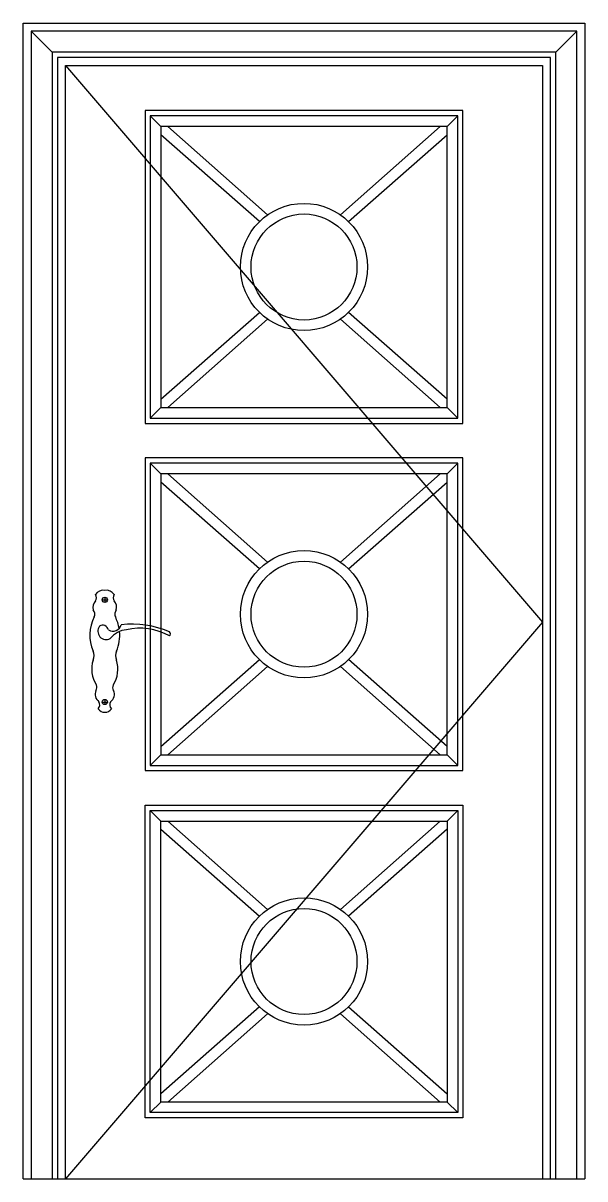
# Model space of a CAD drawing. Header units: metres. Extents: x -4673 to -3613, y 0 to 2180.
import ezdxf

# ---------------------------------------------------------------- set-up
doc = ezdxf.new("R2010")
doc.units = ezdxf.units.M
for name, color, linetype in [('3', 3, 'Continuous'), ('4', 4, 'Continuous'), ('7', 7, 'Continuous')]:
    doc.layers.add(name, color=color, linetype=linetype)

msp = doc.modelspace()

# ---------------------------------------------------------------- linework, layer by layer
msp.add_line((-4672.62, 0), (-3612.62, 0))
at = {"layer": '3'}
for p, q in [((-4617.62, 2125), (-4657.62, 2165)), ((-3667.62, 2125), (-3627.62, 2165)), ((-4592.62, 2100), (-3692.62, 1050)), ((-4412.62, 1985), (-4432.62, 2005)), ((-3852.62, 2005), (-3872.62, 1985)), ((-4412.62, 1455), (-4432.62, 1435)), ((-3852.62, 1435), (-3872.62, 1455)), ((-4412.62, 1330), (-4432.62, 1350)), ((-3852.62, 1350), (-3872.62, 1330)), ((-3692.62, 1050), (-4592.62, 0)), ((-4412.62, 800), (-4432.62, 780)), ((-3852.62, 780), (-3872.62, 800)), ((-4412.62, 675), (-4432.62, 695)), ((-3852.62, 695), (-3872.62, 675)), ((-4412.62, 145), (-4432.62, 125)), ((-3852.62, 125), (-3872.62, 145))]:
    msp.add_line(p, q, dxfattribs=at)
for points in [[(-3627.62, 0), (-3627.62, 2165), (-4657.62, 2165), (-4657.62, 0)], [(-3667.62, 0), (-3667.62, 2125), (-4617.62, 2125), (-4617.62, 0)], [(-3677.62, 0), (-3677.62, 2115), (-4607.62, 2115), (-4607.62, 0)]]:
    msp.add_lwpolyline(points, dxfattribs=at)
for points in [[(-4432.62, 2005), (-4432.62, 1435), (-3852.62, 1435), (-3852.62, 2005)], [(-4432.62, 1350), (-4432.62, 780), (-3852.62, 780), (-3852.62, 1350)], [(-4432.62, 125), (-4432.62, 695), (-3852.62, 695), (-3852.62, 125)]]:
    msp.add_lwpolyline(points, close=True, dxfattribs=at)
at = {"layer": '4'}
for points in [[(-4672.62, 0), (-4672.62, 2180), (-3612.62, 2180), (-3612.62, 0)], [(-4592.62, 0), (-4592.62, 2100), (-3692.62, 2100), (-3692.62, 0)]]:
    msp.add_lwpolyline(points, dxfattribs=at)
at = {"layer": '7'}
for p, q in [((-4211.34, 1818.37), (-4399.62, 1985)), ((-4073.9, 1818.37), (-3885.62, 1985)), ((-4226.73, 1805.59), (-4412.62, 1969.35)), ((-4058.51, 1805.59), (-3872.62, 1969.35)), ((-4412.62, 1470.65), (-4226.73, 1634.41)), ((-4399.62, 1455), (-4211.34, 1621.63)), ((-3885.62, 1455), (-4073.9, 1621.63)), ((-3872.62, 1470.65), (-4058.51, 1634.41)), ((-4211.34, 1163.37), (-4399.62, 1330)), ((-4073.9, 1163.37), (-3885.62, 1330)), ((-4226.73, 1150.59), (-4412.62, 1314.35)), ((-4058.51, 1150.59), (-3872.62, 1314.35)), ((-4523.51, 1092.17), (-4513.51, 1092.17)), ((-4518.51, 1097.17), (-4518.51, 1087.17)), ((-4412.62, 815.65), (-4226.73, 979.41)), ((-4399.62, 800), (-4211.34, 966.63)), ((-3885.62, 800), (-4073.9, 966.63)), ((-3872.62, 815.65), (-4058.51, 979.41)), ((-4523.51, 899.47), (-4513.51, 899.47)), ((-4518.51, 904.47), (-4518.51, 894.47)), ((-4412.62, 659.35), (-4226.73, 495.59)), ((-4399.62, 675), (-4211.34, 508.37)), ((-3885.62, 675), (-4073.9, 508.37)), ((-3872.62, 659.35), (-4058.51, 495.59)), ((-4226.73, 324.41), (-4412.62, 160.65)), ((-4211.34, 311.63), (-4399.62, 145)), ((-4073.9, 311.63), (-3885.62, 145)), ((-4058.51, 324.41), (-3872.62, 160.65))]:
    msp.add_line(p, q, dxfattribs=at)
for points in [[(-3842.62, 2015), (-4442.62, 2015), (-4442.62, 1425), (-3842.62, 1425)], [(-4412.62, 1985), (-4412.62, 1455), (-3872.62, 1455), (-3872.62, 1985)], [(-3842.62, 1360), (-4442.62, 1360), (-4442.62, 770), (-3842.62, 770)], [(-4412.62, 1330), (-4412.62, 800), (-3872.62, 800), (-3872.62, 1330)], [(-3842.62, 115), (-4442.62, 115), (-4442.62, 705), (-3842.62, 705)], [(-4412.62, 145), (-4412.62, 675), (-3872.62, 675), (-3872.62, 145)]]:
    msp.add_lwpolyline(points, close=True, dxfattribs=at)
for centre, radius in [((-4142.62, 1720), 120), ((-4142.62, 1720), 100), ((-4142.62, 1065), 120), ((-4142.62, 1065), 100), ((-4518.51, 1092.17), 5), ((-4518.51, 899.47), 5), ((-4142.62, 410), 120), ((-4142.62, 410), 100)]:
    msp.add_circle(centre, radius, dxfattribs=at)
for centre, radius, start, end in [((-4523.45, 1078.03), 17.39, 136.23, 195.34), ((-4521.26, 1092.61), 17.67, 81.02, 146.94), ((-4536.07, 1102.25), 0, 317.52, 270), ((-4545.99, 1096.1), 11.67, 328.82, 31.77), ((-4515.75, 1092.61), 17.67, 33.06, 98.98), ((-4491.02, 1096.1), 11.67, 148.23, 211.18), ((-4513.56, 1078.03), 17.39, 344.66, 43.77), ((-4500.95, 1102.25), 0, 270, 222.48), ((-4550.84, 1065.22), 13.42, 336.97, 37.73), ((-4486.18, 1065.22), 13.42, 142.27, 203.03), ((-4469.3, 1025.41), 77.33, 153.45, 202.64), ((-4567.71, 1025.41), 77.33, 9.43, 26.55), ((-4515.77, 1032.86), 15.74, 142.46, 298.49), ((-4522.42, 1035.6), 8.99, 62.99, 130.39), ((-4524.85, 1030.8), 14.37, 19.35, 63.06), ((-4502.94, 1049.25), 16.03, 238.6, 344.87), ((-4475.24, 994.52), 41.12, 93.35, 143.42), ((-4567.71, 1025.41), 77.33, 337.36, 5.35), ((-4466.58, 871.32), 174.99, 66.44, 96.85), ((-4451.73, 927.14), 111.48, 60.39, 103.44), ((-4399.72, 1027.89), 4.92, 308.8, 51.2), ((-4559.59, 986.96), 20.81, 336.32, 24.66), ((-4477.43, 986.96), 20.81, 155.34, 203.68), ((-4487.38, 961.44), 55.86, 162.1, 212.65), ((-4549.64, 961.44), 55.86, 327.35, 17.9), ((-4519.56, 914.01), 17.16, 155.37, 234.4), ((-4542.78, 926.83), 9.5, 323.37, 28.17), ((-4517.45, 914.01), 17.16, 305.6, 24.63), ((-4494.24, 926.83), 9.5, 151.83, 216.63), ((-4538.95, 894.34), 11.01, 315.91, 31.31), ((-4498.06, 894.34), 11.01, 148.69, 224.09), ((-4518.51, 895.25), 15.19, 214.35, 325.65)]:
    msp.add_arc(centre, radius, start, end, dxfattribs=at)

doc.saveas('drawing.dxf')
